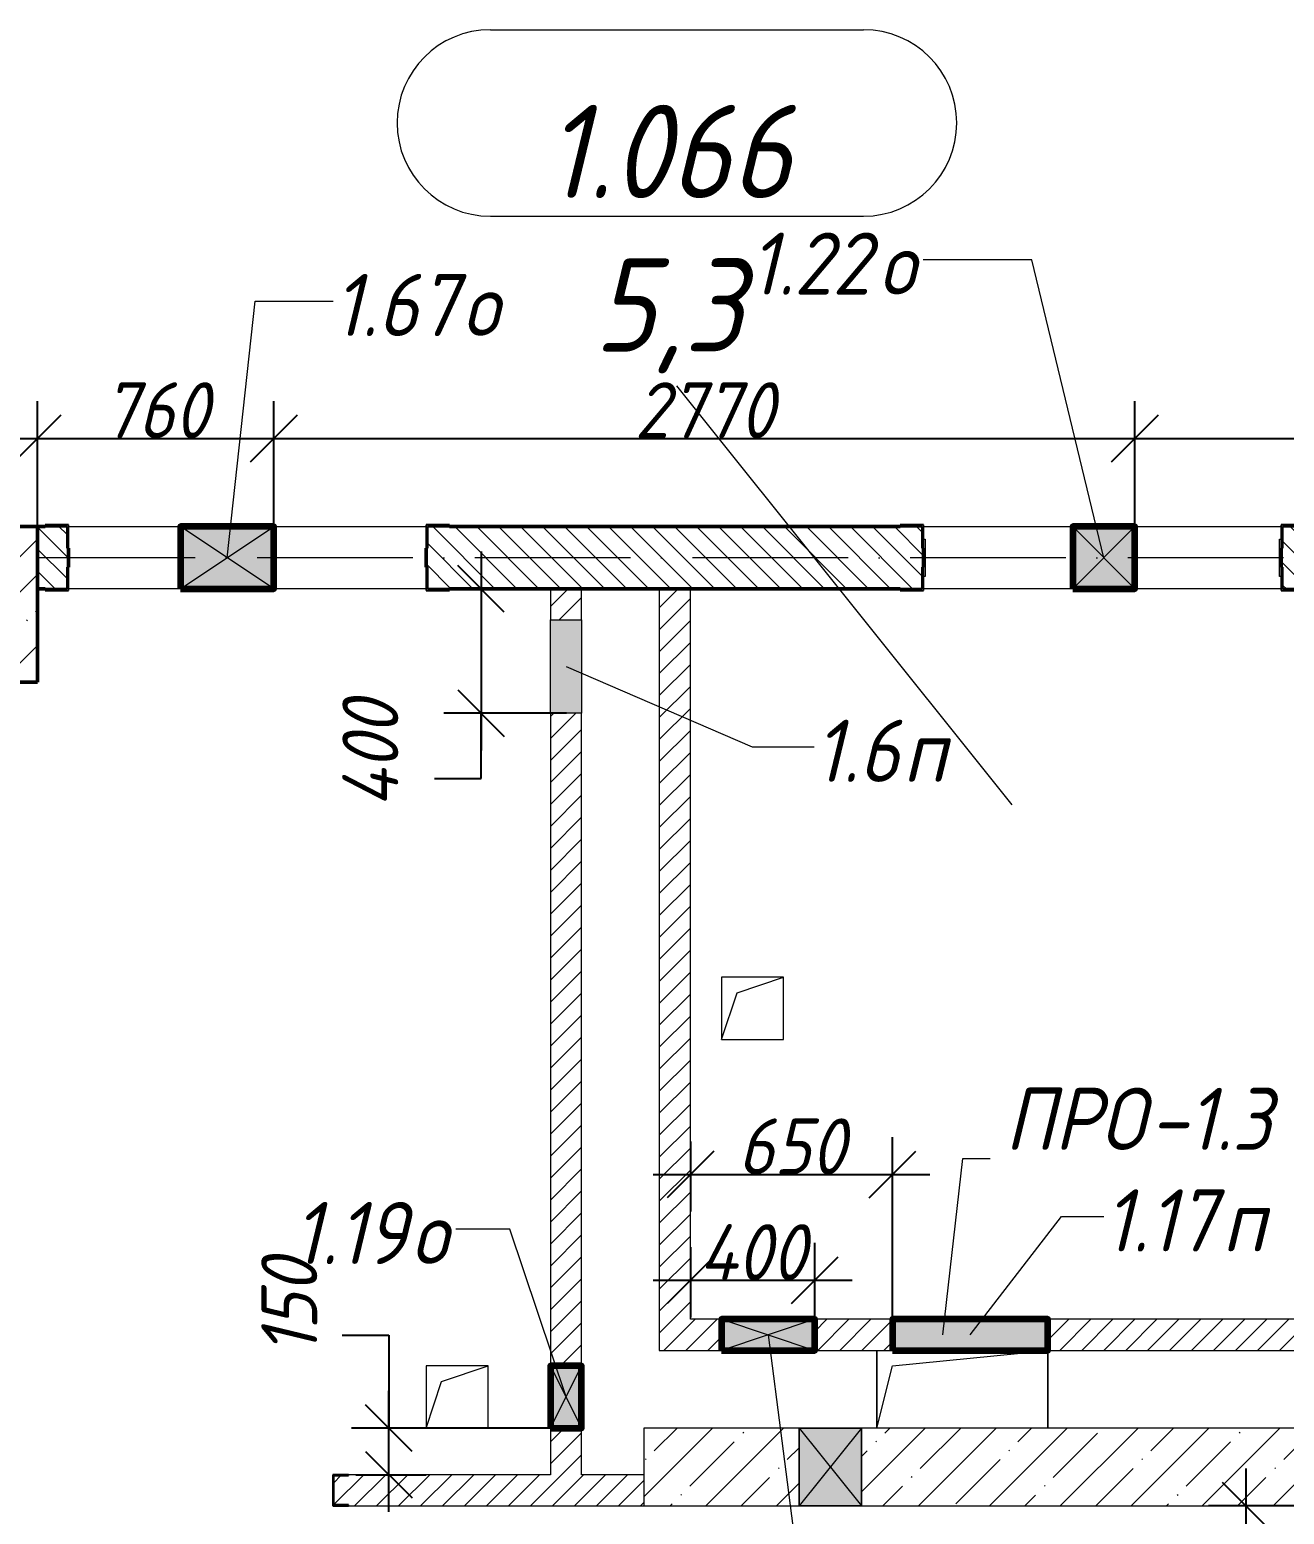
# Model space of a CAD drawing. Header units: millimetres. Extents: x -356862 to 418287, y 0 to 839748.
# Drawn here: x -170740 to -166705, y 461919 to 466696 of the extents above; entities that cross this region are included whole.
import ezdxf

# ---------------------------------------------------------------- set-up
doc = ezdxf.new("R2010")
doc.units = ezdxf.units.MM
doc.linetypes.add('50_200_ШТРИХ_1Т_ш5_п1_п1_', pattern=[700, 500, -100, 0, -100])
for name, color, linetype, lineweight in [('9.7) Заделка 956 шт', 6, 'Continuous', 158), ('A-____-____-DIMS', 7, 'Continuous', 9), ('A-DETL-GENF-OTLN', 7, 'Continuous', 9), ('A-FLOR-____-OTLN', 7, 'Continuous', 9), ('A-GENM-____-IDEN', 7, 'Continuous', 9), ('A-GENM-____-MCUT', 7, 'Continuous', 25), ('A-GENM-____-OTLN', 7, 'Continuous', 9), ('A-GENM-____-OTLN-1', 7, 'Continuous', 25), ('A-GLAZ-____-IDEN', 7, 'Continuous', 9), ('A-GLAZ-____-OTLN', 7, 'Continuous', 9), ('A-WALL-____-MCUT-1', 7, 'Continuous', 9), ('A-WALL-____-MCUT-2', 7, 'Continuous', 50), ('A-WALL-____-PATT-1', 7, 'Continuous', 9), ('A-WALL-FNSH-MCUT-1', 7, 'Continuous', 9), ('I-WALL-____-OTLN', 7, 'Continuous', 9), ('S-COLS-____-MCUT', 7, 'Continuous', 50), ('S-COLS-____-OTLN', 7, 'Continuous', 9), ('S-GRID-____-OTLN-1', 7, '50_200_ШТРИХ_1Т_ш5_п1_п1_', 9)]:
    doc.layers.add(name, color=color, linetype=linetype, lineweight=lineweight)
doc.layers.add('A-AREA-IDEN-1', color=7, linetype='Continuous', lineweight=9, true_color=0x000000)
doc.layers.add('A-GLAZ-____-OTLN-1', color=7, linetype='Continuous', lineweight=9, true_color=0xc0c0c0)
doc.styles.add('ISOCPEUR_I', font='isocpeui.ttf', dxfattribs={"width": 0.9, "height": 2.5})
doc.styles.add('ISOCPEUR_I_10', font='isocpeui.ttf', dxfattribs={"width": 0.9, "height": 180})
doc.styles.add('ISOCPEUR_I_9', font='isocpeui.ttf', dxfattribs={"width": 0.9, "height": 250})
doc.dimstyles.new('ISO-1_8_0_9К_СРЕДНИЙ_Кладочные_3', dxfattribs={"dimscale": 304.8, "dimtxt": 179.276612, "dimasz": 0.492126, "dimexe": 0.393701, "dimexo": 0, "dimgap": 0, "dimtad": 1, "dimdec": 3, "dimrnd": 0.001, "dimdsep": 46, "dimtxsty": 'ISOCPEUR_I_10', "dimblk1": 'OBLIQUE', "dimblk2": 'OBLIQUE', "dimsah": 1, "dimcen": 0.09, "dimdle": 0.393701, "dimazin": 0, "dimtfac": 1, "dimtdec": 4, "dimtix": 1, "dimtmove": 0, "dimatfit": 3, "dimfxl": 1, "dimtvp": 1, "dimtolj": 1, "dimtzin": 0, "dimarcsym": 2})
doc.dimstyles.new('ISO-1_8_0_9К_СРЕДНИЙ_Кладочные_4', dxfattribs={"dimscale": 304.8, "dimtxt": 179.276612, "dimasz": 0.492126, "dimexe": 0.393701, "dimexo": 0, "dimgap": 0, "dimtad": 1, "dimdec": 3, "dimrnd": 0.001, "dimdsep": 46, "dimtxsty": 'ISOCPEUR_I_10', "dimblk1": 'OBLIQUE', "dimblk2": 'OBLIQUE', "dimsah": 1, "dimcen": 0.09, "dimdle": 0.393701, "dimazin": 0, "dimtfac": 1, "dimtdec": 4, "dimtix": 1, "dimtmove": 1, "dimatfit": 3, "dimfxl": 1, "dimtvp": 1, "dimtolj": 1, "dimtzin": 0, "dimarcsym": 2})
pattern_1 = [(45, (-176515.067, 459015.94), (-35.35534, 35.35534), [])]

# ---------------------------------------------------------------- blocks, each defined once
blk = doc.blocks.new('BSC_Колонна _Прямоугольная - 500х500-V92-АР1_План отверстий 1 этажа в осях 1-64_А-ГГ')
at = {"layer": 'S-COLS-____-OTLN'}
h = blk.add_hatch(dxfattribs=at)
h.set_pattern_fill('FP_124', color=256, style=0, pattern_type=2)
h.set_pattern_definition([(45, (-5550, -5831.04), (-114.0493, 114.0493), []), (45, (-5435.95, -5831.04), (-114.0493, 114.0493), [201.613, -40.323, 3.353, -36.97])])
h.paths.add_polyline_path([(-250, -250), (250, -250), (250, 250), (-250, 250)], flags=0)
at = {"layer": 'S-COLS-____-MCUT'}
for p, q in [((250, 250), (-250, 250)), ((-250, 250), (-250, -250)), ((250, -250), (250, 250)), ((-250, -250), (250, -250))]:
    blk.add_line(p, q, dxfattribs=at)
blk = doc.blocks.new('Фахверк_СКБ_Уголок - 200_3600_1-27908329-АР1_План отверстий 1 этажа в осях 1-64_А-ГГ')
at = {"layer": 'A-GENM-____-MCUT'}
for p, q in [((125, 156), (50, 156)), ((50, 156), (50, 150)), ((50, 150), (119, 150)), ((119, 150), (119, 81)), ((125, 81), (125, 156)), ((119, 81), (125, 81)), ((125, 19), (119, 19)), ((119, 19), (119, -50)), ((125, -56), (125, 19)), ((119, -50), (50, -50)), ((50, -50), (50, -56)), ((50, -56), (125, -56))]:
    blk.add_line(p, q, dxfattribs=at)
blk = doc.blocks.new('154_Стойка_СКБ_Уголок - СМ-2230_200-28216496-АР1_План отверстий 1 этажа в осях 1-64_А-ГГ')
at = {"layer": 'A-GENM-____-MCUT'}
for p, q in [((125, 156), (125, 81)), ((200, 156), (125, 156)), ((131, 81), (131, 150)), ((131, 150), (200, 150)), ((200, 150), (200, 156)), ((125, 81), (131, 81)), ((131, 19), (125, 19)), ((125, 19), (125, -56)), ((131, -50), (131, 19)), ((125, -56), (200, -56)), ((200, -50), (131, -50)), ((200, -56), (200, -50))]:
    blk.add_line(p, q, dxfattribs=at)
blk = doc.blocks.new('Стойка_Влож_Полоса боковая - Полоса-V151-АР1_План отверстий 1 этажа в осях 1-64_А-ГГ')
at = {"layer": 'A-GENM-____-OTLN'}
for p, q in [((-5, 60), (0, 60)), ((-5, -60), (-5, 60)), ((0, -60), (-5, -60))]:
    blk.add_line(p, q, dxfattribs=at)
blk = doc.blocks.new('154_Фахверк_СКБ_Швеллер - Тип_100_4010-27789772-АР1_План отверстий 1 этажа в осях 1-64_А-ГГ')
at = {"layer": 'A-GENM-____-MCUT'}
for p, q in [((175, 50), (125, 50)), ((125, 50), (125, -50)), ((175, 47), (175, 50)), ((128, 47), (175, 47)), ((128, -47), (128, 47)), ((175, -47), (128, -47)), ((175, -50), (175, -47)), ((125, -50), (175, -50))]:
    blk.add_line(p, q, dxfattribs=at)
blk = doc.blocks.new('AR_Отверстие Ниша - Лючок-32401455-АР1_План отверстий 1 этажа в осях 1-64_А-ГГ')
at = {"layer": 'A-GLAZ-____-OTLN'}
blk.add_hatch(color=256, dxfattribs=at).paths.add_polyline_path([(-250, 50), (-250, -50), (250, -50), (250, 50), (229.1, 50)], flags=0)
for p, q in [((-250, 50), (250, 50)), ((-250, -50), (-250, 50)), ((250, 50), (250, -50)), ((250, -50), (-250, -50))]:
    blk.add_line(p, q, dxfattribs=at)
blk = doc.blocks.new('AR_Отверстие Ниша - Лючок-32401566-АР1_План отверстий 1 этажа в осях 1-64_А-ГГ')
at = {"layer": 'A-GLAZ-____-OTLN'}
blk.add_hatch(color=256, dxfattribs=at).paths.add_polyline_path([(-150, -50), (150, -50), (150, 50), (-150, 50)], flags=0)
for p, q in [((-150, 50), (150, 50)), ((-150, -50), (-150, 50)), ((150, 50), (150, -50)), ((150, -50), (-150, -50))]:
    blk.add_line(p, q, dxfattribs=at)
blk = doc.blocks.new('AR_Отверстие прямоугольное _в стене_ - AR_Отверстие прямоугольное _в стене__ВК-32401327-АР1_План отверстий 1 этажа в осях 1-64_А-ГГ')
at = {"layer": 'A-GLAZ-____-OTLN'}
blk.add_hatch(color=256, dxfattribs=at).paths.add_polyline_path([(-100, -50), (100, -50), (100, 50), (-100, 50)], flags=0)
at = {"layer": 'A-DETL-GENF-OTLN'}
for p, q in [((-100, -50), (-100, 50)), ((-100, 50), (100, 50)), ((100, 50), (-100, -50)), ((-100, 50), (100, -50)), ((100, 50), (-100, 50)), ((-100, 50), (-100, -50)), ((100, 50), (100, -50)), ((100, -50), (100, 50)), ((100, -50), (-100, -50)), ((-100, -50), (100, -50))]:
    blk.add_line(p, q, dxfattribs=at)
blk = doc.blocks.new('AR_Отверстие прямоугольное _в стене_ - AR_Отверстие прямоугольное _в стене__ВК-32401424-АР1_План отверстий 1 этажа в осях 1-64_А-ГГ')
at = {"layer": 'A-GLAZ-____-OTLN'}
blk.add_hatch(color=256, dxfattribs=at).paths.add_polyline_path([(150, -50), (150, 50), (-150, 50), (-150, -50)], flags=0)
at = {"layer": 'A-DETL-GENF-OTLN'}
for p, q in [((-150, -50), (-150, 50)), ((-150, 50), (150, 50)), ((150, 50), (-150, -50)), ((-150, 50), (150, -50)), ((150, 50), (-150, 50)), ((-150, 50), (-150, -50)), ((150, 50), (150, -50)), ((150, -50), (150, 50)), ((150, -50), (-150, -50)), ((-150, -50), (150, -50))]:
    blk.add_line(p, q, dxfattribs=at)
blk = doc.blocks.new('AR_Отверстие прямоугольное _в плите_ - AR_Отверстие прямоугольное _в плите_-30459209-АР1_План отверстий 1 этажа в осях 1-64_А-ГГ')
at = {"layer": 'A-GENM-____-OTLN'}
for p, q in [((-275, 125), (-275, -125)), ((-225, 75), (275, 125)), ((275, -125), (275, 125)), ((-275, -125), (-225, 75))]:
    blk.add_line(p, q, dxfattribs=at)
blk = doc.blocks.new('AR_Отверстие прямоугольное _в плите_ - AR_Отверстие прямоугольное _в плите_-30459597-АР1_План отверстий 1 этажа в осях 1-64_А-ГГ')
at = {"layer": 'A-GENM-____-OTLN'}
for p, q in [((100, 100), (-100, 100)), ((-100, 100), (-100, -100)), ((-50, 50), (100, 100)), ((100, -100), (100, 100)), ((-100, -100), (-50, 50)), ((-100, -100), (100, -100))]:
    blk.add_line(p, q, dxfattribs=at)
blk = doc.blocks.new('AR_Отверстие прямоугольное _в стене__БезПР - AR_Отверстие прямоугольное _в стене__БезПР-30229691-АР1_План отверстий 1 этажа в осях 1-64_А-ГГ')
at = {"layer": 'A-GLAZ-____-OTLN-1'}
blk.add_hatch(color=256, dxfattribs=at).paths.add_polyline_path([(100, -125), (100, 125), (-100, 125), (-100, -125)], flags=0)
at = {"layer": 'A-DETL-GENF-OTLN'}
for p, q in [((-100, -125), (-100, 125)), ((-100, 125), (100, 125)), ((100, 125), (-100, -125)), ((-100, 125), (100, -125)), ((100, 125), (-100, 125)), ((-100, 125), (-100, -125)), ((100, 125), (100, -125)), ((100, -125), (100, 125)), ((100, -125), (-100, -125)), ((-100, -125), (100, -125))]:
    blk.add_line(p, q, dxfattribs=at)
blk = doc.blocks.new('AR_Отверстие прямоугольное _в стене__БезПР - AR_Отверстие прямоугольное _в стене__БезПР-36427703-АР1_План отверстий 1 этажа в осях 1-64_А-ГГ')
at = {"layer": 'A-GLAZ-____-OTLN'}
blk.add_hatch(color=256, dxfattribs=at).paths.add_polyline_path([(100, 100), (-100, 100), (-100, -100), (100, -100)], flags=0)
at = {"layer": 'A-DETL-GENF-OTLN'}
for p, q in [((-100, -100), (-100, 100)), ((-100, 100), (100, 100)), ((100, 100), (-100, -100)), ((-100, 100), (100, -100)), ((100, 100), (-100, 100)), ((-100, 100), (-100, -100)), ((100, 100), (100, -100)), ((100, -100), (100, 100)), ((100, -100), (-100, -100)), ((-100, -100), (100, -100))]:
    blk.add_line(p, q, dxfattribs=at)
blk = doc.blocks.new('AR_Отверстие прямоугольное _в стене__БезПР - AR_Отверстие прямоугольное _в стене__БезПР-36428349-АР1_План отверстий 1 этажа в осях 1-64_А-ГГ')
at = {"layer": 'A-GLAZ-____-OTLN'}
blk.add_hatch(color=256, dxfattribs=at).paths.add_polyline_path([(-150, 100), (-150, -100), (150, -100), (150, 100)], flags=0)
at = {"layer": 'A-DETL-GENF-OTLN'}
for p, q in [((-150, -100), (-150, 100)), ((-150, 100), (150, 100)), ((150, 100), (-150, -100)), ((-150, 100), (150, -100)), ((150, 100), (-150, 100)), ((-150, 100), (-150, -100)), ((150, 100), (150, -100)), ((150, -100), (150, 100)), ((150, -100), (-150, -100)), ((-150, -100), (150, -100))]:
    blk.add_line(p, q, dxfattribs=at)
at = {"layer": 'A-GLAZ-____-OTLN'}
blk.add_line((150, 100), (-150, 100), dxfattribs=at)
blk = doc.blocks.new('_Oblique')
at = {"color": 0, "linetype": 'ByBlock', "lineweight": -2}
blk.add_line((-0.5, -0.5), (0.5, 0.5), dxfattribs=at)
blk = doc.blocks.new('*D13308')
at = {"layer": 'A-____-____-DIMS', "color": 0, "lineweight": -2, "transparency": 16777216}
for p, q in [((-169288.5, 465017), (-169288.5, 464377)), ((-169065.1, 464897), (-169408.5, 464897)), ((-169013.8, 464497), (-169408.5, 464497)), ((-169288.5, 464286.2), (-169288.5, 464497)), ((-169438.5, 464286.2), (-169288.5, 464286.2))]:
    blk.add_line(p, q, dxfattribs=at)
at = {"layer": 'Defpoints', "color": 0, "transparency": 16777216}
for p in [(-169065.1, 464897), (-169288.5, 464497), (-169013.8, 464497)]:
    blk.add_point(p, dxfattribs=at)
at = {"layer": 'A-____-____-DIMS', "color": 0, "lineweight": -2, "transparency": 16777216, "xscale": 150, "yscale": 150, "zscale": 150}
for p, rotation in [((-169288.5, 464897), 90), ((-169288.5, 464497), 270)]:
    blk.add_blockref('_Oblique', p, dxfattribs=dict(at, rotation=rotation))
at = {"layer": 'A-____-____-DIMS', "color": 0, "transparency": 16777216, "insert": (-169734.5, 464193.1), "char_height": 180, "width": 426.127, "attachment_point": 1, "rotation": 90, "line_spacing_factor": 1.149209, "style": 'ISOCPEUR_I_10'}
blk.add_mtext('\\A1;400', dxfattribs=at)
blk = doc.blocks.new('*D13309')
at = {"layer": 'A-____-____-DIMS', "color": 0, "lineweight": -2, "transparency": 16777216}
for p, q in [((-168615.1, 463119.1), (-168615.1, 462893.1)), ((-167965.1, 462498.3), (-167965.1, 463133.1)), ((-168735.1, 463013.1), (-167845.1, 463013.1))]:
    blk.add_line(p, q, dxfattribs=at)
at = {"layer": 'Defpoints', "color": 0, "transparency": 16777216}
for p in [(-168615.1, 463119.1), (-167965.1, 463013.1), (-167965.1, 462498.3)]:
    blk.add_point(p, dxfattribs=at)
at = {"layer": 'A-____-____-DIMS', "color": 0, "lineweight": -2, "transparency": 16777216, "xscale": 150, "yscale": 150, "zscale": 150, "rotation": 180}
blk.add_blockref('_Oblique', (-168615.1, 463013.1), dxfattribs=at)
at = {"layer": 'A-____-____-DIMS', "color": 0, "lineweight": -2, "transparency": 16777216, "xscale": 150, "yscale": 150, "zscale": 150}
blk.add_blockref('_Oblique', (-167965.1, 463013.1), dxfattribs=at)
at = {"layer": 'A-____-____-DIMS', "color": 0, "transparency": 16777216, "insert": (-168290.1, 463103.1), "char_height": 180, "width": 409.578, "attachment_point": 5, "style": 'ISOCPEUR_I_10'}
blk.add_mtext('\\A1;650', dxfattribs=at)
blk = doc.blocks.new('*D13316')
at = {"layer": 'A-____-____-DIMS', "color": 0, "lineweight": -2, "transparency": 16777216}
for p, q in [((-166829, 462067), (-166829, 461277)), ((-166615.1, 461947), (-166949, 461947)), ((-166574.1, 461397), (-166949, 461397))]:
    blk.add_line(p, q, dxfattribs=at)
at = {"layer": 'Defpoints', "color": 0, "transparency": 16777216}
for p in [(-166615.1, 461947), (-166829, 461397), (-166574.1, 461397)]:
    blk.add_point(p, dxfattribs=at)
at = {"layer": 'A-____-____-DIMS', "color": 0, "lineweight": -2, "transparency": 16777216, "xscale": 150, "yscale": 150, "zscale": 150}
for p, rotation in [((-166829, 461947), 90), ((-166829, 461397), 270)]:
    blk.add_blockref('_Oblique', p, dxfattribs=dict(at, rotation=rotation))
at = {"layer": 'A-____-____-DIMS', "color": 0, "transparency": 16777216, "insert": (-166919, 461672), "char_height": 180, "width": 409.578, "attachment_point": 5, "rotation": 90, "style": 'ISOCPEUR_I_10'}
blk.add_mtext('\\A1;550', dxfattribs=at)
blk = doc.blocks.new('*D13342')
at = {"layer": 'A-____-____-DIMS', "color": 0, "lineweight": -2, "transparency": 16777216}
for p, q in [((-168615.1, 462778.7), (-168615.1, 462552.7)), ((-168215.1, 462499), (-168215.1, 462792.7)), ((-168735.1, 462672.7), (-168095.1, 462672.7))]:
    blk.add_line(p, q, dxfattribs=at)
at = {"layer": 'Defpoints', "color": 0, "transparency": 16777216}
for p in [(-168615.1, 462778.7), (-168215.1, 462672.7), (-168215.1, 462499)]:
    blk.add_point(p, dxfattribs=at)
at = {"layer": 'A-____-____-DIMS', "color": 0, "lineweight": -2, "transparency": 16777216, "xscale": 150, "yscale": 150, "zscale": 150, "rotation": 180}
blk.add_blockref('_Oblique', (-168615.1, 462672.7), dxfattribs=at)
at = {"layer": 'A-____-____-DIMS', "color": 0, "lineweight": -2, "transparency": 16777216, "xscale": 150, "yscale": 150, "zscale": 150}
blk.add_blockref('_Oblique', (-168215.1, 462672.7), dxfattribs=at)
at = {"layer": 'A-____-____-DIMS', "color": 0, "transparency": 16777216, "insert": (-168415.1, 462762.7), "char_height": 180, "width": 426.127, "attachment_point": 5, "style": 'ISOCPEUR_I_10'}
blk.add_mtext('\\A1;400', dxfattribs=at)
blk = doc.blocks.new('*D13343')
at = {"layer": 'A-____-____-DIMS', "color": 0, "lineweight": -2, "transparency": 16777216}
for p, q in [((-169735.1, 462495.8), (-169585.1, 462495.8)), ((-169585.1, 462495.8), (-169585.1, 462197)), ((-169585.1, 461927), (-169585.1, 462317)), ((-169017.1, 462197), (-169705.1, 462197)), ((-169691.1, 462047), (-169465.1, 462047))]:
    blk.add_line(p, q, dxfattribs=at)
at = {"layer": 'Defpoints', "color": 0, "transparency": 16777216}
for p in [(-169585.1, 462197), (-169017.1, 462197), (-169691.1, 462047)]:
    blk.add_point(p, dxfattribs=at)
at = {"layer": 'A-____-____-DIMS', "color": 0, "lineweight": -2, "transparency": 16777216, "xscale": 150, "yscale": 150, "zscale": 150}
for p, rotation in [((-169585.1, 462197), 90), ((-169585.1, 462047), 270)]:
    blk.add_blockref('_Oblique', p, dxfattribs=dict(at, rotation=rotation))
at = {"layer": 'A-____-____-DIMS', "color": 0, "transparency": 16777216, "insert": (-169995.3, 462431.7), "char_height": 180, "width": 368.207, "attachment_point": 1, "rotation": 90, "line_spacing_factor": 1.149209, "style": 'ISOCPEUR_I_10'}
blk.add_mtext('\\A1;150', dxfattribs=at)
blk = doc.blocks.new('*D13383')
at = {"layer": 'A-____-____-DIMS', "color": 0, "lineweight": -2, "transparency": 16777216}
for p, q in [((-170715.1, 465097), (-170715.1, 465500.2)), ((-169955.1, 465097), (-169955.1, 465500.2)), ((-170835.1, 465380.2), (-169835.1, 465380.2))]:
    blk.add_line(p, q, dxfattribs=at)
at = {"layer": 'Defpoints', "color": 0, "transparency": 16777216}
for p in [(-169955.1, 465380.2), (-170715.1, 465097), (-169955.1, 465097)]:
    blk.add_point(p, dxfattribs=at)
at = {"layer": 'A-____-____-DIMS', "color": 0, "lineweight": -2, "transparency": 16777216, "xscale": 150, "yscale": 150, "zscale": 150, "rotation": 180}
blk.add_blockref('_Oblique', (-170715.1, 465380.2), dxfattribs=at)
at = {"layer": 'A-____-____-DIMS', "color": 0, "lineweight": -2, "transparency": 16777216, "xscale": 150, "yscale": 150, "zscale": 150}
blk.add_blockref('_Oblique', (-169955.1, 465380.2), dxfattribs=at)
at = {"layer": 'A-____-____-DIMS', "color": 0, "transparency": 16777216, "insert": (-170335.1, 465471.3), "char_height": 180, "width": 409.578, "attachment_point": 5, "style": 'ISOCPEUR_I_10'}
blk.add_mtext('\\A1;760', dxfattribs=at)
blk = doc.blocks.new('*D13384')
at = {"layer": 'A-____-____-DIMS', "color": 0, "lineweight": -2, "transparency": 16777216}
for p, q in [((-169955.1, 465097), (-169955.1, 465500.2)), ((-167185.1, 465097), (-167185.1, 465500.2)), ((-170075.1, 465380.2), (-167065.1, 465380.2))]:
    blk.add_line(p, q, dxfattribs=at)
at = {"layer": 'Defpoints', "color": 0, "transparency": 16777216}
for p in [(-167185.1, 465380.2), (-169955.1, 465097), (-167185.1, 465097)]:
    blk.add_point(p, dxfattribs=at)
at = {"layer": 'A-____-____-DIMS', "color": 0, "lineweight": -2, "transparency": 16777216, "xscale": 150, "yscale": 150, "zscale": 150, "rotation": 180}
blk.add_blockref('_Oblique', (-169955.1, 465380.2), dxfattribs=at)
at = {"layer": 'A-____-____-DIMS', "color": 0, "lineweight": -2, "transparency": 16777216, "xscale": 150, "yscale": 150, "zscale": 150}
blk.add_blockref('_Oblique', (-167185.1, 465380.2), dxfattribs=at)
at = {"layer": 'A-____-____-DIMS', "color": 0, "transparency": 16777216, "insert": (-168570.1, 465471.3), "char_height": 180, "width": 546.104, "attachment_point": 5, "style": 'ISOCPEUR_I_10'}
blk.add_mtext('\\A1;2770', dxfattribs=at)
blk = doc.blocks.new('*D13385')
at = {"layer": 'A-____-____-DIMS', "color": 0, "lineweight": -2, "transparency": 16777216}
for p, q in [((-167185.1, 465097), (-167185.1, 465500.2)), ((-165615.1, 465097), (-165615.1, 465500.2)), ((-167305.1, 465380.2), (-165495.1, 465380.2))]:
    blk.add_line(p, q, dxfattribs=at)
at = {"layer": 'Defpoints', "color": 0, "transparency": 16777216}
for p in [(-165615.1, 465380.2), (-167185.1, 465097), (-165615.1, 465097)]:
    blk.add_point(p, dxfattribs=at)
at = {"layer": 'A-____-____-DIMS', "color": 0, "lineweight": -2, "transparency": 16777216, "xscale": 150, "yscale": 150, "zscale": 150, "rotation": 180}
blk.add_blockref('_Oblique', (-167185.1, 465380.2), dxfattribs=at)
at = {"layer": 'A-____-____-DIMS', "color": 0, "lineweight": -2, "transparency": 16777216, "xscale": 150, "yscale": 150, "zscale": 150}
blk.add_blockref('_Oblique', (-165615.1, 465380.2), dxfattribs=at)
at = {"layer": 'A-____-____-DIMS', "color": 0, "transparency": 16777216, "insert": (-166400.1, 465471.3), "char_height": 180, "width": 504.733, "attachment_point": 5, "style": 'ISOCPEUR_I_10'}
blk.add_mtext('\\A1;1570', dxfattribs=at)
blk = doc.blocks.new('AAR_СКБ_Марка_помещения_1_5 ммп - Номер _ Площадь-27962135-АИ_План этажа_Стены_1')
at = {"layer": 'A-AREA-IDEN-1'}
for p, q in [((-2.987, 3), (3.013, 3)), ((-2.987, 0), (3.013, 0))]:
    blk.add_line(p, q, dxfattribs=at)
for centre, start, end in [((-2.987, 1.5), 90, 270), ((3.013, 1.5), 270, 90)]:
    blk.add_arc(centre, 1.5, start, end, dxfattribs=at)

msp = doc.modelspace()

# ---------------------------------------------------------------- hatches: boundary and pattern name
at = {"layer": 'A-WALL-____-PATT-1'}
h = msp.add_hatch(dxfattribs=at)
h.set_pattern_fill('FP_6', color=256, style=0, pattern_type=2)
h.set_pattern_definition([(135, (-176515.067, 459015.94), (-35.35534, -35.35534), [])])
h.paths.add_polyline_path([(-166709.0675, 464896.983), (-166115.0675, 464896.983), (-166115.0675, 465096.983), (-166709.0675, 465096.983), (-166709.0675, 465027.983), (-166715.0675, 465027.983), (-166715.0675, 464965.983), (-166709.0675, 464965.983), (-166709.0675, 464898.983)], flags=0)
h.paths.add_polyline_path([(-169390.0675, 464896.983), (-167871.0675, 464896.983), (-167871.0675, 464965.983), (-167865.0675, 464965.983), (-167865.0675, 465027.983), (-167871.0675, 465027.983), (-167871.0675, 465096.983), (-169459.0675, 465096.983), (-169460.1604, 465027.983), (-169465.0675, 465027.983), (-169465.0675, 464965.983), (-169459.0675, 464965.983), (-169459.0675, 464896.983)], flags=0)
h.paths.add_polyline_path([(-170621.0675, 464896.983), (-170621.0675, 464965.983), (-170615.0675, 464965.983), (-170615.0675, 465027.983), (-170621.0675, 465027.983), (-170621.0675, 465096.983), (-170715.0675, 465096.983), (-170715.0675, 464896.983), (-170690.0675, 464896.983)], flags=0)
h = msp.add_hatch(dxfattribs=at)
h.set_pattern_fill('FP_5', color=256, style=0, pattern_type=2)
h.set_pattern_definition(pattern_1)
h.paths.add_polyline_path([(-168965.0675, 462046.983), (-168965.0675, 462196.983), (-169065.0675, 462196.983), (-169065.0675, 462046.983)], flags=0)
h.paths.add_polyline_path([(-169065.0675, 462396.983), (-168965.0675, 462396.983), (-168965.0675, 464496.983), (-169065.0675, 464496.983), (-169065.0675, 463190.4029)], flags=0)
h.paths.add_polyline_path([(-169065.0675, 464796.983), (-168965.0675, 464796.983), (-168965.0675, 464896.983), (-169065.0675, 464896.983)], flags=0)
h = msp.add_hatch(dxfattribs=at)
h.set_pattern_fill('FP_5', color=256, style=0, pattern_type=2)
h.set_pattern_definition(pattern_1)
h.paths.add_polyline_path([(-168615.0675, 462546.983), (-168615.0675, 464896.983), (-168715.0675, 464896.983), (-168715.0675, 462546.983)], flags=0)
h = msp.add_hatch(dxfattribs=at)
h.set_pattern_fill('FP_5', color=256, style=0, pattern_type=2)
h.set_pattern_definition(pattern_1)
h.paths.add_polyline_path([(-166115.0675, 462446.983), (-166115.0675, 462546.983), (-167465.0675, 462546.983), (-167465.0675, 462446.983)], flags=0)
h.paths.add_polyline_path([(-167965.0675, 462446.983), (-167965.0675, 462546.983), (-168215.0675, 462546.983), (-168215.0675, 462446.983)], flags=0)
h.paths.add_polyline_path([(-168715.0675, 462446.983), (-168515.0675, 462446.983), (-168515.0675, 462546.983), (-168715.0675, 462546.983)], flags=0)
h = msp.add_hatch(dxfattribs=at)
h.set_pattern_fill('FP_27', color=256, style=0, pattern_type=2)
h.set_pattern_definition([(45, (-176515.07, 459015.94), (-114.0493, 114.0493), []), (45, (-176401.02, 459015.94), (-114.0493, 114.0493), [201.612, -40.322, 3.353, -36.97])])
h.paths.add_polyline_path([(-163865.0675, 461946.983), (-163865.0675, 462196.983), (-168065.0675, 462196.983), (-168065.0675, 461946.983), (-164157.7675, 461946.983)], flags=0)
h.paths.add_polyline_path([(-168265.0675, 461946.983), (-168265.0675, 462196.983), (-168765.0675, 462196.983), (-168765.0675, 461946.983)], flags=0)
h = msp.add_hatch(dxfattribs=at)
h.set_pattern_fill('FP_5', color=256, style=0, pattern_type=2)
h.set_pattern_definition(pattern_1)
h.paths.add_polyline_path([(-168765.0675, 461946.983), (-168765.0675, 462046.983), (-169715.0675, 462046.983), (-169715.0675, 462043.983), (-169762.0675, 462043.983), (-169762.0675, 461949.983), (-169715.0675, 461949.983), (-169715.0675, 461946.983), (-169460.1604, 461946.983)], flags=0)

# ---------------------------------------------------------------- linework, layer by layer
at = {"layer": '9.7) Заделка 956 шт'}
for points in [[(-170255.0675, 464896.983), (-169955.0675, 464896.983), (-169955.0675, 465096.983), (-170255.0675, 465096.983)], [(-167385.0675, 464896.983), (-167185.0675, 464896.983), (-167185.0675, 465096.983), (-167385.0675, 465096.983)], [(-168515.0675, 462446.983), (-168215.0675, 462446.983), (-168215.0675, 462546.983), (-168515.0675, 462546.983)], [(-167965.0675, 462446.983), (-167465.0675, 462446.983), (-167465.0675, 462546.983), (-167965.0675, 462546.983)], [(-169065.0675, 462196.983), (-168965.0675, 462196.983), (-168965.0675, 462396.983), (-169065.0675, 462396.983)]]:
    msp.add_lwpolyline(points, close=True, dxfattribs=at)
at = {"layer": 'A-AREA-IDEN-1'}
msp.add_line((-167580.6297, 464202.3154), (-168658.3561, 465550.1135), dxfattribs=at)
at = {"layer": 'A-FLOR-____-OTLN'}
for p, q in [((-168015.0675, 462196.983), (-168015.0675, 462446.983)), ((-167465.0675, 462446.983), (-167465.0675, 462196.983))]:
    msp.add_line(p, q, dxfattribs=at)
at = {"layer": 'A-GENM-____-IDEN'}
for p, q in [((-167802.5698, 462496.983), (-167739.0754, 463064.4159)), ((-167739.0754, 463064.4159), (-167650.6082, 463064.4159))]:
    msp.add_line(p, q, dxfattribs=at)
at = {"layer": 'A-GLAZ-____-IDEN'}
for p, q in [((-167517.1977, 465955.408), (-167865.8757, 465955.408)), ((-167285.0675, 464996.983), (-167517.1977, 465955.408)), ((-170105.0675, 464996.983), (-170015.0031, 465822.45)), ((-170015.0031, 465822.45), (-169764.4872, 465822.45)), ((-169015.0675, 464646.983), (-168416.8684, 464388.1569)), ((-168416.8684, 464388.1569), (-168216.9773, 464388.1569)), ((-167715.0675, 462496.983), (-167421.6616, 462877.3991)), ((-167421.6616, 462877.3991), (-167285.2959, 462877.3991)), ((-169195.9577, 462836.8446), (-169369.147, 462836.8446)), ((-169015.0675, 462296.983), (-169195.9577, 462836.8446)), ((-168365.0675, 462496.983), (-168273.1122, 461784.9547))]:
    msp.add_line(p, q, dxfattribs=at)
at = {"layer": 'A-WALL-____-MCUT-1'}
for p, q in [((-168265.0675, 462196.983), (-168765.0675, 462196.983)), ((-168765.0675, 462196.983), (-168765.0675, 461946.983)), ((-163865.0675, 462196.983), (-168065.0675, 462196.983)), ((-168765.0675, 461946.983), (-168265.0675, 461946.983)), ((-168065.0675, 461946.983), (-163865.0675, 461946.983))]:
    msp.add_line(p, q, dxfattribs=at)
at = {"layer": 'A-WALL-____-MCUT-2'}
for p, q in [((-170690.0675, 465096.983), (-170715.0675, 465096.983)), ((-167940.0675, 465096.983), (-169390.0675, 465096.983)), ((-170615.0675, 464965.983), (-170615.0675, 465027.983)), ((-169465.0675, 465027.983), (-169465.0675, 464965.983)), ((-167865.0675, 464965.983), (-167865.0675, 465027.983)), ((-166715.0675, 465027.983), (-166715.0675, 464965.983)), ((-170715.0675, 464896.983), (-170690.0675, 464896.983)), ((-169390.0675, 464896.983), (-167940.0675, 464896.983))]:
    msp.add_line(p, q, dxfattribs=at)
at = {"layer": 'A-WALL-FNSH-MCUT-1'}
for p, q in [((-169065.0675, 464896.983), (-169065.0675, 464796.983)), ((-168965.0675, 464796.983), (-168965.0675, 464896.983)), ((-168715.0675, 464896.983), (-168715.0675, 462446.983)), ((-168615.0675, 462546.983), (-168615.0675, 464896.983)), ((-169065.0675, 464496.983), (-169065.0675, 462396.983)), ((-168965.0675, 462396.983), (-168965.0675, 464496.983)), ((-168515.0675, 462546.983), (-168615.0675, 462546.983)), ((-167965.0675, 462546.983), (-168215.0675, 462546.983)), ((-166215.0675, 462546.983), (-167465.0675, 462546.983)), ((-168715.0675, 462446.983), (-168515.0675, 462446.983)), ((-168215.0675, 462446.983), (-167965.0675, 462446.983)), ((-167465.0675, 462446.983), (-166115.0675, 462446.983)), ((-169065.0675, 462196.983), (-169065.0675, 462046.983)), ((-168965.0675, 462046.983), (-168965.0675, 462196.983)), ((-169065.0675, 462046.983), (-169715.0675, 462046.983)), ((-168765.0675, 462046.983), (-168965.0675, 462046.983)), ((-169715.0675, 461946.983), (-168765.0675, 461946.983))]:
    msp.add_line(p, q, dxfattribs=at)
at = {"layer": 'I-WALL-____-OTLN'}
for p, q in [((-170615.0675, 465096.983), (-170255.0675, 465096.983)), ((-169955.0675, 465096.983), (-169465.0675, 465096.983)), ((-167865.0675, 465096.983), (-167385.0675, 465096.983)), ((-167185.0675, 465096.983), (-166715.0675, 465096.983)), ((-170255.0675, 464896.983), (-170615.0675, 464896.983)), ((-169465.0675, 464896.983), (-169955.0675, 464896.983)), ((-167385.0675, 464896.983), (-167865.0675, 464896.983)), ((-166715.0675, 464896.983), (-167185.0675, 464896.983))]:
    msp.add_line(p, q, dxfattribs=at)
at = {"layer": 'S-GRID-____-OTLN-1'}
msp.add_line((-86196.2802, 464996.983), (-181183.8377, 464996.983), dxfattribs=at)

# ---------------------------------------------------------------- block references
at = {"layer": 'A-AREA-IDEN-1', "xscale": 199.9999999999999, "yscale": 199.9999999999999, "zscale": 199.9999999999999}
msp.add_blockref('AAR_СКБ_Марка_помещения_1_5 ммп - Номер _ Площадь-27962135-АИ_План этажа_Стены_1', (-168660.9385, 466095.5587), dxfattribs=at)
at = {"layer": 'A-GENM-____-OTLN', "rotation": 180}
msp.add_blockref('Стойка_Влож_Полоса боковая - Полоса-V151-АР1_План отверстий 1 этажа в осях 1-64_А-ГГ', (-167865.0675, 464996.983), dxfattribs=at)
at = {"layer": 'A-GENM-____-OTLN'}
for name, p in [('Стойка_Влож_Полоса боковая - Полоса-V151-АР1_План отверстий 1 этажа в осях 1-64_А-ГГ', (-166715.0675, 464996.983)), ('AR_Отверстие прямоугольное _в плите_ - AR_Отверстие прямоугольное _в плите_-30459597-АР1_План отверстий 1 этажа в осях 1-64_А-ГГ', (-168415.0675, 463546.983)), ('AR_Отверстие прямоугольное _в плите_ - AR_Отверстие прямоугольное _в плите_-30459209-АР1_План отверстий 1 этажа в осях 1-64_А-ГГ', (-167740.0675, 462321.983)), ('AR_Отверстие прямоугольное _в плите_ - AR_Отверстие прямоугольное _в плите_-30459597-АР1_План отверстий 1 этажа в осях 1-64_А-ГГ', (-169365.0675, 462296.983))]:
    msp.add_blockref(name, p, dxfattribs=at)
at = {"layer": 'A-GENM-____-OTLN-1'}
for name, p in [('Фахверк_СКБ_Уголок - 200_3600_1-27908329-АР1_План отверстий 1 этажа в осях 1-64_А-ГГ', (-170740.0675, 464946.983)), ('154_Стойка_СКБ_Уголок - СМ-2230_200-28216496-АР1_План отверстий 1 этажа в осях 1-64_А-ГГ', (-169590.0675, 464946.983)), ('154_Стойка_СКБ_Уголок - СМ-2230_200-28216496-АР1_План отверстий 1 этажа в осях 1-64_А-ГГ', (-166840.0675, 464946.983)), ('154_Фахверк_СКБ_Швеллер - Тип_100_4010-27789772-АР1_План отверстий 1 этажа в осях 1-64_А-ГГ', (-169890.0675, 461996.983))]:
    msp.add_blockref(name, p, dxfattribs=at)
at = {"layer": 'A-GENM-____-OTLN-1', "rotation": 180}
msp.add_blockref('154_Стойка_СКБ_Уголок - СМ-2230_200-28216496-АР1_План отверстий 1 этажа в осях 1-64_А-ГГ', (-167740.0675, 465046.983), dxfattribs=at)
at = {"layer": 'A-GLAZ-____-OTLN'}
for name, p, rotation in [('AR_Отверстие прямоугольное _в стене__БезПР - AR_Отверстие прямоугольное _в стене__БезПР-36428349-АР1_План отверстий 1 этажа в осях 1-64_А-ГГ', (-170105.0675, 464996.983), 180), ('AR_Отверстие прямоугольное _в стене__БезПР - AR_Отверстие прямоугольное _в стене__БезПР-36427703-АР1_План отверстий 1 этажа в осях 1-64_А-ГГ', (-167285.0675, 464996.983), 180), ('AR_Отверстие Ниша - Лючок-32401566-АР1_План отверстий 1 этажа в осях 1-64_А-ГГ', (-169015.0675, 464646.983), 89.9999999999997), ('AR_Отверстие прямоугольное _в стене_ - AR_Отверстие прямоугольное _в стене__ВК-32401327-АР1_План отверстий 1 этажа в осях 1-64_А-ГГ', (-169015.0675, 462296.983), 89.9999999999997)]:
    msp.add_blockref(name, p, dxfattribs=dict(at, rotation=rotation))
for name, p in [('AR_Отверстие прямоугольное _в стене_ - AR_Отверстие прямоугольное _в стене__ВК-32401424-АР1_План отверстий 1 этажа в осях 1-64_А-ГГ', (-168365.0675, 462496.983)), ('AR_Отверстие Ниша - Лючок-32401455-АР1_План отверстий 1 этажа в осях 1-64_А-ГГ', (-167715.0675, 462496.983)), ('AR_Отверстие прямоугольное _в стене__БезПР - AR_Отверстие прямоугольное _в стене__БезПР-30229691-АР1_План отверстий 1 этажа в осях 1-64_А-ГГ', (-168165.0675, 462071.983))]:
    msp.add_blockref(name, p, dxfattribs=at)
at = {"layer": 'S-COLS-____-OTLN'}
msp.add_blockref('BSC_Колонна _Прямоугольная - 500х500-V92-АР1_План отверстий 1 этажа в осях 1-64_А-ГГ', (-170965.0675, 464846.983), dxfattribs=at)

# ---------------------------------------------------------------- texts
at = {"layer": 'A-AREA-IDEN-1', "char_height": 300, "attachment_point": 8, "line_spacing_factor": 1.139951, "style": 'ISOCPEUR_I'}
for s, insert, width in [('\\pxqc,t8.46667,16.93333,25.4,33.86667,42.33333,50.8,59.26667,67.73333,76.2,84.66667,93.13333,101.6,110.06667,118.53333,127,135.46667,143.93333,152.4,160.86667,169.33333,177.8,186.26667,194.73333,203.2,211.66667,220.13333,228.6,237.06667,245.53333,254,262.46667,270.93333;{1.066}', (-168686.3675, 466153.8886), 900), ('\\pxqc,t8.46667,16.93333,25.4,33.86667,42.33333,50.8,59.26667,67.73333,76.2,84.66667,93.13333,101.6,110.06667,118.53333,127,135.46667,143.93333,152.4,160.86667,169.33333,177.8,186.26667,194.73333,203.2,211.66667,220.13333,228.6,237.06667,245.53333,254,262.46667,270.93333;{5,3}', (-168685.3675, 465589.9406), 542)]:
    msp.add_mtext(s, dxfattribs=dict(at, insert=insert, width=width))
at = {"layer": 'A-GENM-____-IDEN', "char_height": 200, "attachment_point": 1, "style": 'ISOCPEUR_I_9'}
for s, insert, width in [('ПРО', (-167603.4648, 463291.5321), 562.784625), ('-1.3', (-167139.1211, 463291.5321), 505.063125)]:
    msp.add_mtext(s, dxfattribs=dict(at, insert=insert, width=width))
at = {"layer": 'A-GLAZ-____-IDEN', "char_height": 200, "attachment_point": 1, "style": 'ISOCPEUR_I_9'}
for s, insert, width in [('1.22', (-168425.3273, 466043.0226), 505.063125), ('\\fISOCPEUR|b0|i1|c204|p34|;\\W.9;о', (-168008.6085, 466043.0226), 158.734125), ('1.67', (-169764.4872, 465910.0646), 505.063125), ('\\fISOCPEUR|b0|i1|c204|p34|;\\W.9;о', (-169347.7684, 465910.0646), 158.734125), ('1.6', (-168216.9773, 464475.7715), 346.329), ('\\fISOCPEUR|b0|i1|c204|p34|;\\W.9;п', (-167931.2273, 464475.7715), 158.734125), ('1.17', (-167285.2959, 462965.0137), 461.772), ('1.19', (-169893.5056, 462924.4592), 461.772), ('\\fISOCPEUR|b0|i1|c204|p34|;\\W.9;п', (-166904.2959, 462965.0137), 158.734125), ('\\fISOCPEUR|b0|i1|c204|p34|;\\W.9;о', (-169512.5056, 462924.4592), 158.734125)]:
    msp.add_mtext(s, dxfattribs=dict(at, insert=insert, width=width))

# ---------------------------------------------------------------- dimensions: what is measured, and where the dimension line sits
at = {"layer": 'A-____-____-DIMS'}
for base, p1, p2, override, picture, middle in [((-169955.0675, 465380.1569), (-170715.0675, 465096.983), (-169955.0675, 465096.983), {"dimpost": '<>', "dimfxl": 760}, '*D13383', (-170335.0675, 465471.316)), ((-167185.0675, 465380.1569), (-169955.0675, 465096.983), (-167185.0675, 465096.983), {"dimpost": '<>', "dimfxl": 2770}, '*D13384', (-168570.0675, 465471.316)), ((-165615.0675, 465380.1569), (-167185.0675, 465096.983), (-165615.0675, 465096.983), {"dimpost": '<>', "dimfxl": 1570}, '*D13385', (-166400.0675, 465471.316)), ((-167965.0675, 463013.067), (-168615.0675, 463119.133), (-167965.0675, 462498.333), {"dimpost": '<>', "dimfxl": 898.828464}, '*D13309', (-168290.0675, 463103.067)), ((-168215.0675, 462672.6683), (-168615.0675, 462778.7343), (-168215.0675, 462499.0097), {"dimpost": '<>', "dimfxl": 488.104372}, '*D13342', (-168415.0675, 462762.6683))]:
    dim = msp.add_linear_dim(base=base, p1=p1, p2=p2, dimstyle='ISO-1_8_0_9К_СРЕДНИЙ_Кладочные_3', override=override, dxfattribs=at)
    dim.commit()
    dim.dimension.update_dxf_attribs({"geometry": picture, "text_midpoint": middle})
for base, p1, p2, override, picture, middle in [((-169288.4534, 464496.983), (-169065.0675, 464896.983), (-169013.7817, 464496.983), {"dimpost": '<>', "dimfxl": 403.274382}, '*D13308', (-169403.6154, 464286.192)), ((-169585.058, 462196.983), (-169691.124, 462046.983), (-169017.0942, 462196.983), {"dimpost": '<>', "dimfxl": 690.518794}, '*D13343', (-169700.22, 462495.82))]:
    dim = msp.add_linear_dim(base=base, p1=p1, p2=p2, angle=90, dimstyle='ISO-1_8_0_9К_СРЕДНИЙ_Кладочные_4', override=override, dxfattribs=at)
    dim.commit()
    dim.dimension.update_dxf_attribs({"geometry": picture, "text_midpoint": middle, "dimtype": 160, "text_rotation": 90})
dim = msp.add_linear_dim(base=(-166829.0047, 461396.983), p1=(-166615.0675, 461946.983), p2=(-166574.1336, 461396.983), angle=90, dimstyle='ISO-1_8_0_9К_СРЕДНИЙ_Кладочные_3', override={"dimpost": '<>', "dimfxl": 551.521156}, dxfattribs=at)
dim.commit()
dim.dimension.update_dxf_attribs({"geometry": '*D13316', "text_midpoint": (-166919.0047, 461671.983)})

doc.saveas('drawing.dxf')
